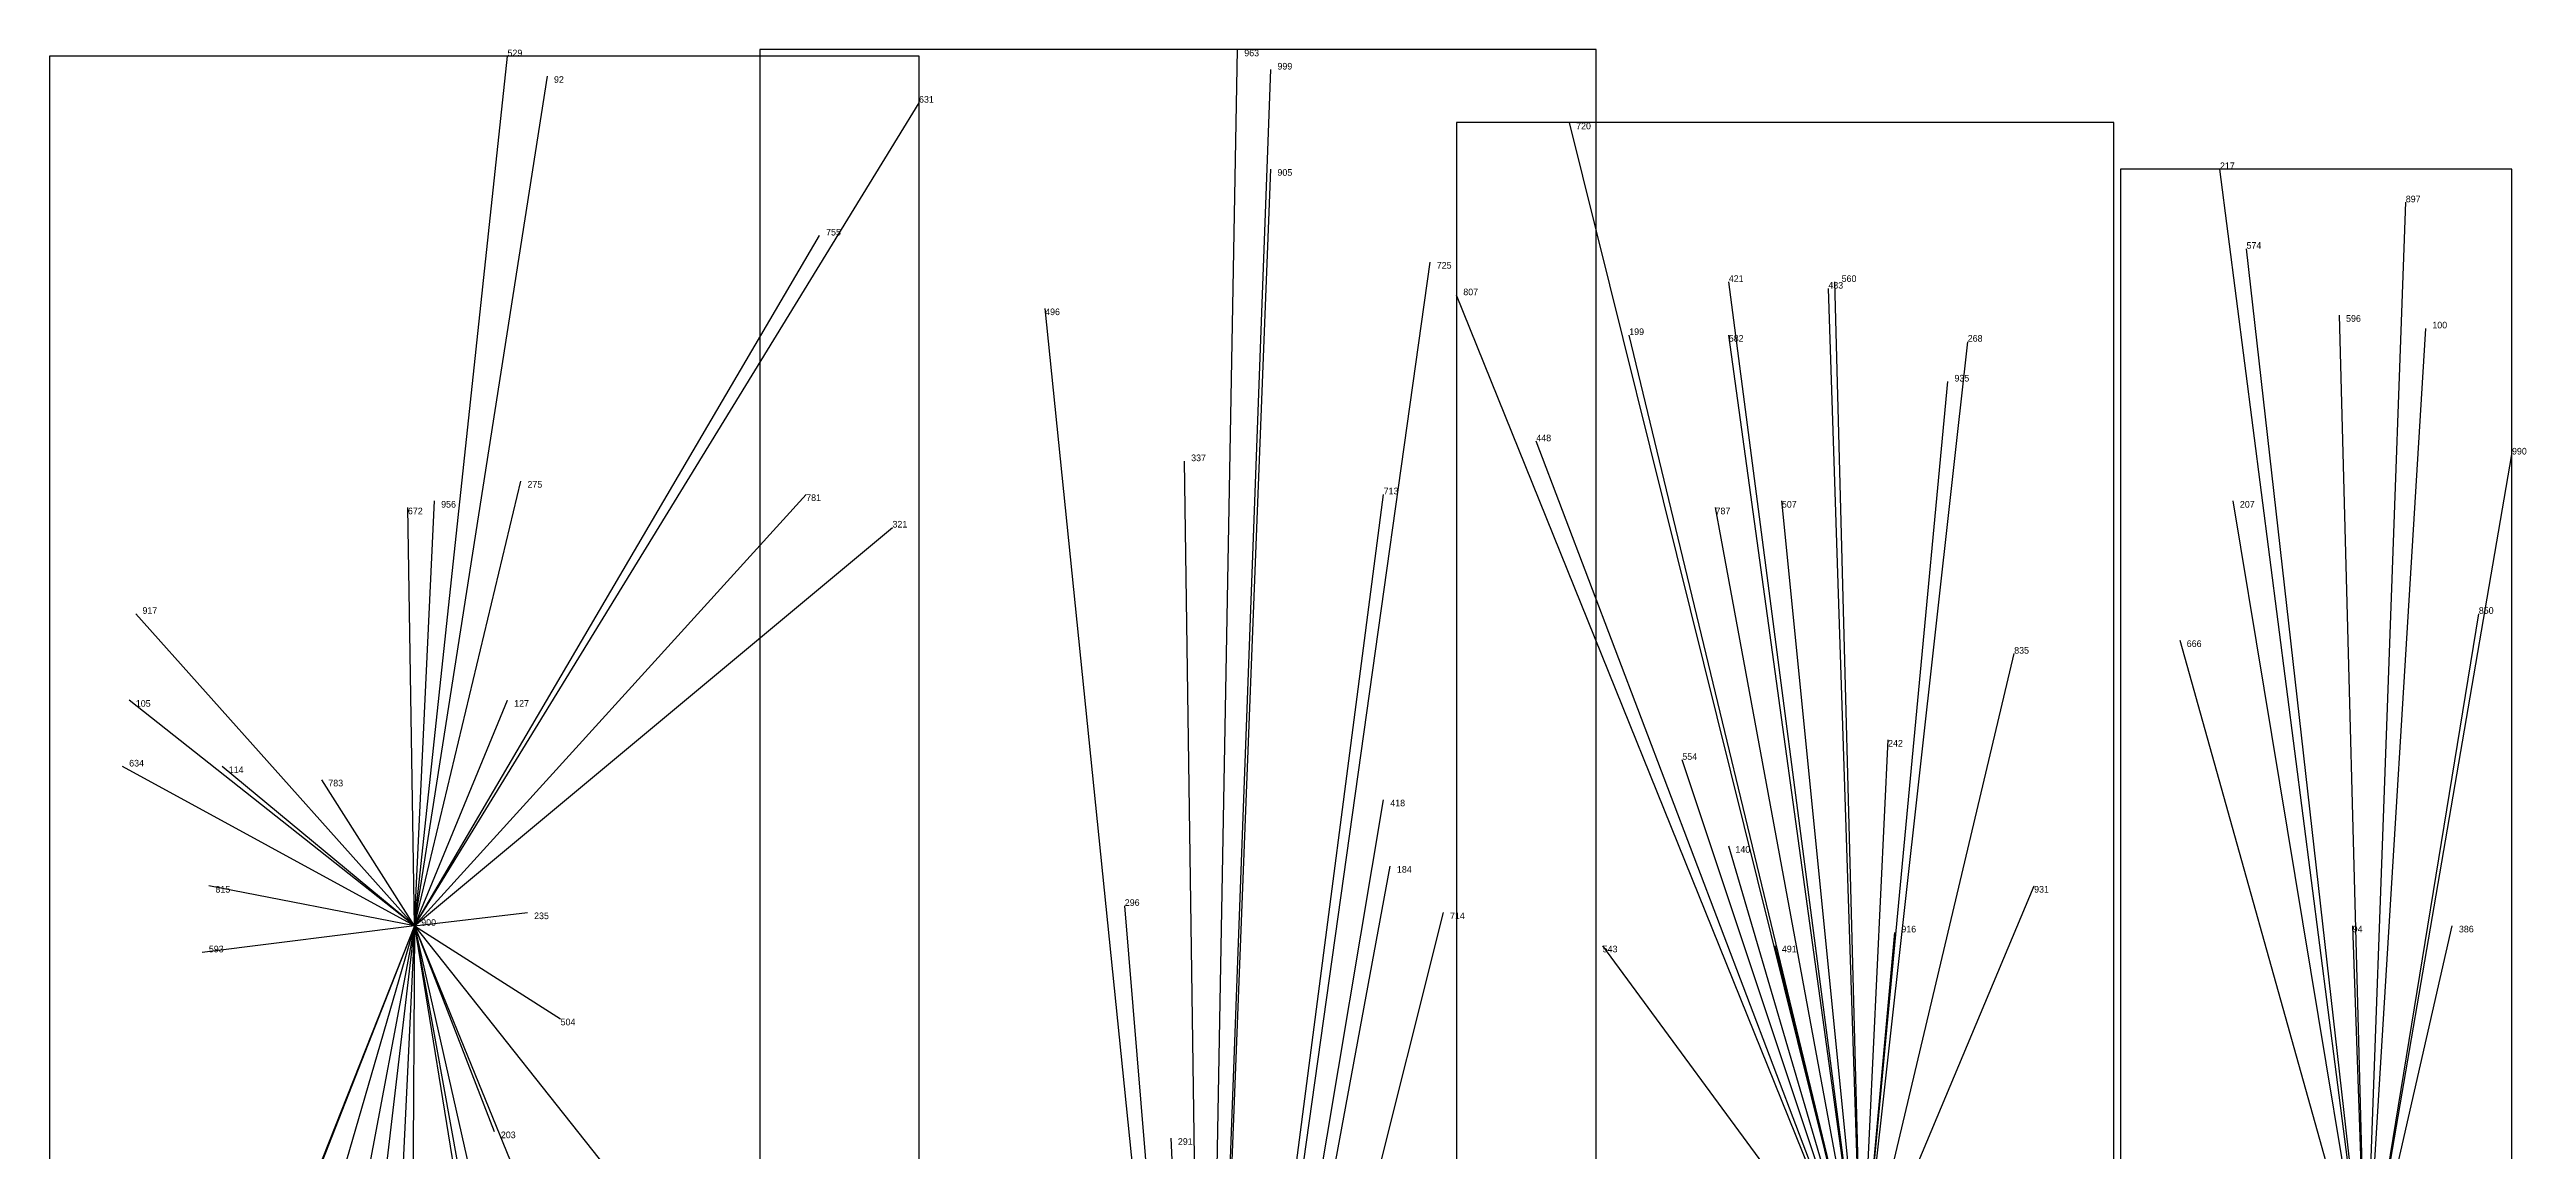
# Model space of a CAD drawing. Extents: x 0 to 1, y 0 to 1.
# Drawn here: x 0.627 to 1.0002, y 0.828 to 0.994 of the extents above; entities that cross this region are included whole.
import ezdxf

# ---------------------------------------------------------------- set-up
doc = ezdxf.new("R2010")
doc.units = 0
for name, color, linetype in [('CLIENTS', 7, 'Continuous'), ('FACILITIES', 7, 'Continuous'), ('FACILITIES_LINES', 7, 'Continuous'), ('MIN_MAX_BOXES', 7, 'Continuous'), ('NORMALS', 7, 'Continuous'), ('SOURCE_POINTS', 7, 'Continuous'), ('TEXT', 7, 'Continuous')]:
    doc.layers.add(name, color=color, linetype=linetype)

# ---------------------------------------------------------------- blocks, each defined once
blk = doc.blocks.new('POINT_DISPLAY')
blk.add_line((0, 0), (0, 0))

msp = doc.modelspace()

# ---------------------------------------------------------------- linework, layer by layer
at = {"layer": 'FACILITIES_LINES'}
for p, q in [((0.682, 0.862), (0.696, 0.993)), ((0.801, 0.72), (0.806, 0.994)), ((0.682, 0.862), (0.702, 0.99)), ((0.801, 0.72), (0.811, 0.991)), ((0.682, 0.862), (0.758, 0.986)), ((0.9, 0.806), (0.856, 0.983)), ((0.801, 0.72), (0.811, 0.976)), ((0.976, 0.805), (0.954, 0.976)), ((0.976, 0.805), (0.982, 0.971)), ((0.682, 0.862), (0.743, 0.966)), ((0.976, 0.805), (0.958, 0.964)), ((0.801, 0.72), (0.835, 0.962)), ((0.9, 0.806), (0.839, 0.957)), ((0.9, 0.806), (0.88, 0.959)), ((0.9, 0.806), (0.895, 0.958)), ((0.9, 0.806), (0.896, 0.959)), ((0.801, 0.72), (0.777, 0.955)), ((0.976, 0.805), (0.972, 0.954)), ((0.976, 0.805), (0.985, 0.952)), ((0.9, 0.806), (0.865, 0.951)), ((0.9, 0.806), (0.88, 0.951)), ((0.9, 0.806), (0.916, 0.95)), ((0.9, 0.806), (0.913, 0.944)), ((0.9, 0.806), (0.851, 0.935)), ((0.976, 0.805), (0.998, 0.933)), ((0.801, 0.72), (0.798, 0.932)), ((0.682, 0.862), (0.698, 0.929)), ((0.682, 0.862), (0.741, 0.927)), ((0.682, 0.862), (0.685, 0.926)), ((0.801, 0.72), (0.828, 0.927)), ((0.9, 0.806), (0.888, 0.926)), ((0.976, 0.805), (0.956, 0.926)), ((0.682, 0.862), (0.681, 0.925)), ((0.682, 0.862), (0.754, 0.922)), ((0.9, 0.806), (0.878, 0.925)), ((0.682, 0.862), (0.64, 0.909)), ((0.976, 0.805), (0.993, 0.909)), ((0.976, 0.805), (0.948, 0.905)), ((0.9, 0.806), (0.923, 0.903)), ((0.682, 0.862), (0.639, 0.896)), ((0.682, 0.862), (0.696, 0.896)), ((0.9, 0.806), (0.904, 0.89)), ((0.682, 0.862), (0.638, 0.886)), ((0.682, 0.862), (0.653, 0.886)), ((0.9, 0.806), (0.873, 0.887)), ((0.682, 0.862), (0.668, 0.884)), ((0.801, 0.72), (0.828, 0.881)), ((0.9, 0.806), (0.88, 0.874)), ((0.801, 0.72), (0.829, 0.871)), ((0.682, 0.862), (0.651, 0.868)), ((0.9, 0.806), (0.926, 0.868)), ((0.682, 0.862), (0.699, 0.864)), ((0.801, 0.72), (0.789, 0.865)), ((0.801, 0.72), (0.837, 0.864)), ((0.682, 0.862), (0.627, 0.723)), ((0.682, 0.862), (0.636, 0.704)), ((0.682, 0.862), (0.65, 0.858)), ((0.682, 0.862), (0.652, 0.703)), ((0.682, 0.862), (0.662, 0.811)), ((0.682, 0.862), (0.666, 0.726)), ((0.682, 0.862), (0.676, 0.738)), ((0.682, 0.862), (0.681, 0.688)), ((0.682, 0.862), (0.694, 0.831)), ((0.682, 0.862), (0.697, 0.779)), ((0.682, 0.862), (0.704, 0.848)), ((0.682, 0.862), (0.712, 0.729)), ((0.682, 0.862), (0.698, 0.763)), ((0.682, 0.862), (0.728, 0.804)), ((0.682, 0.862), (0.713, 0.786)), ((0.9, 0.806), (0.861, 0.859)), ((0.9, 0.806), (0.887, 0.859)), ((0.9, 0.806), (0.905, 0.861)), ((0.976, 0.805), (0.974, 0.862)), ((0.976, 0.805), (0.989, 0.862)), ((0.801, 0.72), (0.796, 0.83))]:
    msp.add_line(p, q, dxfattribs=at)
at = {"layer": 'MIN_MAX_BOXES'}
for p, q in [((0.758, 0.993), (0.627, 0.993)), ((0.627, 0.993), (0.627, 0.688)), ((0.758, 0.993), (0.627, 0.993)), ((0.627, 0.993), (0.627, 0.688)), ((0.627, 0.993), (0.627, 0.993)), ((0.86, 0.994), (0.734, 0.994)), ((0.734, 0.994), (0.734, 0.513)), ((0.86, 0.994), (0.734, 0.994)), ((0.734, 0.994), (0.734, 0.513)), ((0.734, 0.994), (0.734, 0.994)), ((0.758, 0.688), (0.758, 0.993)), ((0.758, 0.688), (0.758, 0.993)), ((0.758, 0.993), (0.758, 0.993)), ((0.86, 0.513), (0.86, 0.994)), ((0.86, 0.513), (0.86, 0.994)), ((0.86, 0.994), (0.86, 0.994)), ((0.938, 0.983), (0.839, 0.983)), ((0.839, 0.983), (0.839, 0.503)), ((0.938, 0.983), (0.839, 0.983)), ((0.839, 0.983), (0.839, 0.503)), ((0.839, 0.983), (0.839, 0.983)), ((0.938, 0.503), (0.938, 0.983)), ((0.938, 0.503), (0.938, 0.983)), ((0.938, 0.983), (0.938, 0.983)), ((0.998, 0.976), (0.939, 0.976)), ((0.939, 0.976), (0.939, 0.508)), ((0.998, 0.976), (0.939, 0.976)), ((0.939, 0.976), (0.939, 0.508)), ((0.939, 0.976), (0.939, 0.976)), ((0.998, 0.508), (0.998, 0.976)), ((0.998, 0.508), (0.998, 0.976)), ((0.998, 0.976), (0.998, 0.976))]:
    msp.add_line(p, q, dxfattribs=at)
at = {"layer": 'NORMALS'}
for p, q in [((0.696, 0.993), (0.696, 0.993)), ((0.806, 0.994), (0.806, 0.994)), ((0.702, 0.99), (0.702, 0.99)), ((0.811, 0.991), (0.811, 0.991)), ((0.758, 0.986), (0.758, 0.986)), ((0.856, 0.983), (0.856, 0.983)), ((0.811, 0.976), (0.811, 0.976)), ((0.954, 0.976), (0.954, 0.976)), ((0.982, 0.971), (0.982, 0.971)), ((0.743, 0.966), (0.743, 0.966)), ((0.958, 0.964), (0.958, 0.964)), ((0.835, 0.962), (0.835, 0.962)), ((0.839, 0.957), (0.839, 0.957)), ((0.88, 0.959), (0.88, 0.959)), ((0.895, 0.958), (0.895, 0.958)), ((0.896, 0.959), (0.896, 0.959)), ((0.777, 0.955), (0.777, 0.955)), ((0.972, 0.954), (0.972, 0.954)), ((0.985, 0.952), (0.985, 0.952)), ((0.865, 0.951), (0.865, 0.951)), ((0.88, 0.951), (0.88, 0.951)), ((0.916, 0.95), (0.916, 0.95)), ((0.913, 0.944), (0.913, 0.944)), ((0.851, 0.935), (0.851, 0.935)), ((0.998, 0.933), (0.998, 0.933)), ((0.798, 0.932), (0.798, 0.932)), ((0.685, 0.926), (0.685, 0.926)), ((0.698, 0.929), (0.698, 0.929)), ((0.741, 0.927), (0.741, 0.927)), ((0.828, 0.927), (0.828, 0.927)), ((0.888, 0.926), (0.888, 0.926)), ((0.956, 0.926), (0.956, 0.926)), ((0.681, 0.925), (0.681, 0.925)), ((0.754, 0.922), (0.754, 0.922)), ((0.878, 0.925), (0.878, 0.925)), ((0.64, 0.909), (0.64, 0.909)), ((0.993, 0.909), (0.993, 0.909)), ((0.948, 0.905), (0.948, 0.905)), ((0.923, 0.903), (0.923, 0.903)), ((0.639, 0.896), (0.639, 0.896)), ((0.696, 0.896), (0.696, 0.896)), ((0.904, 0.89), (0.904, 0.89)), ((0.638, 0.886), (0.638, 0.886)), ((0.653, 0.886), (0.653, 0.886)), ((0.873, 0.887), (0.873, 0.887)), ((0.668, 0.884), (0.668, 0.884)), ((0.828, 0.881), (0.828, 0.881)), ((0.88, 0.874), (0.88, 0.874)), ((0.829, 0.871), (0.829, 0.871)), ((0.651, 0.868), (0.651, 0.868)), ((0.926, 0.868), (0.926, 0.868)), ((0.699, 0.864), (0.699, 0.864)), ((0.789, 0.865), (0.789, 0.865)), ((0.837, 0.864), (0.837, 0.864)), ((0.682, 0.862), (0.682, 0.862)), ((0.861, 0.859), (0.861, 0.859)), ((0.887, 0.859), (0.887, 0.859)), ((0.905, 0.861), (0.905, 0.861)), ((0.974, 0.862), (0.974, 0.862)), ((0.989, 0.862), (0.989, 0.862)), ((0.65, 0.858), (0.65, 0.858)), ((0.704, 0.848), (0.704, 0.848)), ((0.694, 0.831), (0.694, 0.831)), ((0.796, 0.83), (0.796, 0.83))]:
    msp.add_line(p, q, dxfattribs=at)

# ---------------------------------------------------------------- block references
at = {"layer": 'CLIENTS'}
for p in [(0.696, 0.993), (0.806, 0.994), (0.702, 0.99), (0.811, 0.991), (0.758, 0.986), (0.856, 0.983), (0.811, 0.976), (0.954, 0.976), (0.982, 0.971), (0.743, 0.966), (0.958, 0.964), (0.835, 0.962), (0.839, 0.957), (0.88, 0.959), (0.895, 0.958), (0.896, 0.959), (0.777, 0.955), (0.972, 0.954), (0.985, 0.952), (0.865, 0.951), (0.88, 0.951), (0.916, 0.95), (0.913, 0.944), (0.851, 0.935), (0.998, 0.933), (0.798, 0.932), (0.685, 0.926), (0.698, 0.929), (0.741, 0.927), (0.828, 0.927), (0.888, 0.926), (0.956, 0.926), (0.681, 0.925), (0.754, 0.922), (0.878, 0.925), (0.64, 0.909), (0.993, 0.909), (0.948, 0.905), (0.923, 0.903), (0.639, 0.896), (0.696, 0.896), (0.904, 0.89), (0.638, 0.886), (0.653, 0.886), (0.873, 0.887), (0.668, 0.884), (0.828, 0.881), (0.88, 0.874), (0.829, 0.871), (0.651, 0.868), (0.926, 0.868), (0.699, 0.864), (0.789, 0.865), (0.837, 0.864), (0.861, 0.859), (0.887, 0.859), (0.905, 0.861), (0.974, 0.862), (0.989, 0.862), (0.65, 0.858), (0.704, 0.848), (0.694, 0.831), (0.796, 0.83)]:
    msp.add_blockref('POINT_DISPLAY', p, dxfattribs=at)
at = {"layer": 'FACILITIES'}
msp.add_blockref('POINT_DISPLAY', (0.682, 0.862), dxfattribs=at)
at = {"layer": 'SOURCE_POINTS'}
for p in [(0.696, 0.993), (0.806, 0.994), (0.702, 0.99), (0.811, 0.991), (0.758, 0.986), (0.856, 0.983), (0.811, 0.976), (0.954, 0.976), (0.982, 0.971), (0.743, 0.966), (0.958, 0.964), (0.835, 0.962), (0.839, 0.957), (0.88, 0.959), (0.895, 0.958), (0.896, 0.959), (0.777, 0.955), (0.972, 0.954), (0.985, 0.952), (0.865, 0.951), (0.88, 0.951), (0.916, 0.95), (0.913, 0.944), (0.851, 0.935), (0.998, 0.933), (0.798, 0.932), (0.685, 0.926), (0.698, 0.929), (0.741, 0.927), (0.828, 0.927), (0.888, 0.926), (0.956, 0.926), (0.681, 0.925), (0.754, 0.922), (0.878, 0.925), (0.64, 0.909), (0.993, 0.909), (0.948, 0.905), (0.923, 0.903), (0.639, 0.896), (0.696, 0.896), (0.904, 0.89), (0.638, 0.886), (0.653, 0.886), (0.873, 0.887), (0.668, 0.884), (0.828, 0.881), (0.88, 0.874), (0.829, 0.871), (0.651, 0.868), (0.926, 0.868), (0.699, 0.864), (0.789, 0.865), (0.837, 0.864), (0.682, 0.862), (0.861, 0.859), (0.887, 0.859), (0.905, 0.861), (0.974, 0.862), (0.989, 0.862), (0.65, 0.858), (0.704, 0.848), (0.694, 0.831), (0.796, 0.83)]:
    msp.add_blockref('POINT_DISPLAY', p, dxfattribs=at)

# ---------------------------------------------------------------- texts
at = {"layer": 'TEXT'}
for s, p in [('529', (0.696, 0.993)), ('963', (0.807, 0.993)), ('92', (0.703, 0.989)), ('999', (0.812, 0.991)), ('631', (0.758, 0.986)), ('720', (0.857, 0.982)), ('905', (0.812, 0.975)), ('217', (0.954, 0.976)), ('897', (0.982, 0.971)), ('755', (0.744, 0.966)), ('574', (0.958, 0.964)), ('725', (0.836, 0.961)), ('421', (0.88, 0.959)), ('560', (0.897, 0.959)), ('807', (0.84, 0.957)), ('433', (0.895, 0.958)), ('496', (0.777, 0.954)), ('199', (0.865, 0.951)), ('596', (0.973, 0.953)), ('100', (0.986, 0.952)), ('582', (0.88, 0.95)), ('268', (0.916, 0.95)), ('935', (0.914, 0.944)), ('337', (0.799, 0.932)), ('448', (0.851, 0.935)), ('990', (0.998, 0.933)), ('956', (0.686, 0.925)), ('275', (0.699, 0.928)), ('781', (0.741, 0.926)), ('713', (0.828, 0.927)), ('507', (0.888, 0.925)), ('207', (0.957, 0.925)), ('672', (0.681, 0.924)), ('321', (0.754, 0.922)), ('787', (0.878, 0.924)), ('917', (0.641, 0.909)), ('850', (0.993, 0.909)), ('835', (0.923, 0.903)), ('666', (0.949, 0.904)), ('105', (0.64, 0.895)), ('127', (0.697, 0.895)), ('242', (0.904, 0.889)), ('634', (0.639, 0.886)), ('114', (0.654, 0.885)), ('554', (0.873, 0.887)), ('783', (0.669, 0.883)), ('418', (0.829, 0.88)), ('140', (0.881, 0.873)), ('184', (0.83, 0.87)), ('815', (0.652, 0.867)), ('296', (0.789, 0.865)), ('931', (0.926, 0.867)), ('900', (0.683, 0.862)), ('235', (0.7, 0.863)), ('714', (0.838, 0.863)), ('593', (0.651, 0.858)), ('543', (0.861, 0.858)), ('491', (0.888, 0.858)), ('916', (0.906, 0.861)), ('94', (0.974, 0.861)), ('386', (0.99, 0.861)), ('504', (0.704, 0.847)), ('203', (0.695, 0.83)), ('291', (0.797, 0.829))]:
    msp.add_text(s, height=0.001, dxfattribs=at).set_placement(p)

doc.saveas('drawing.dxf')
